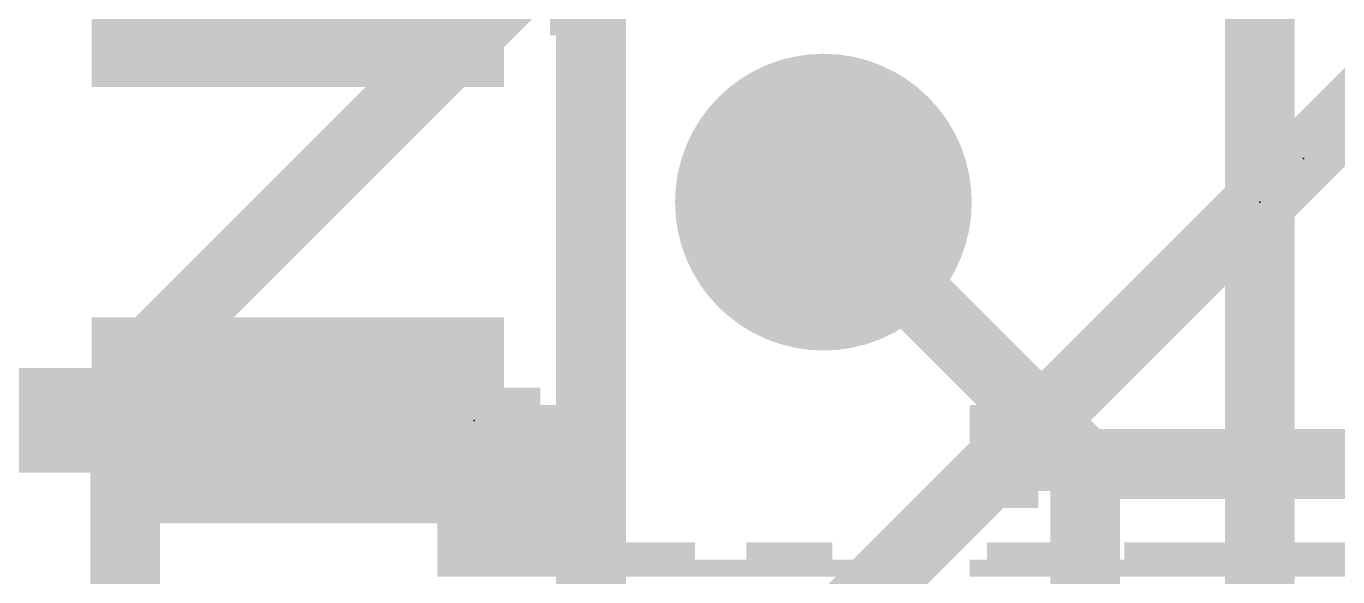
# Model space of a CAD drawing. Extents: x -32 to 75, y -41 to 41.
# Drawn here: x 14.19 to 18.007, y 33.2 to 34.802 of the extents above; entities that cross this region are included whole.
import ezdxf

# ---------------------------------------------------------------- set-up
doc = ezdxf.new("R2010")
doc.units = 0
for name, color, linetype in [('1', 12, 'CONTINUOUS'), ('16', 132, 'CONTINUOUS'), ('17', 110, 'CONTINUOUS'), ('21', 41, 'CONTINUOUS'), ('22', 40, 'CONTINUOUS'), ('23', 53, 'CONTINUOUS'), ('24', 53, 'CONTINUOUS'), ('51', 53, 'CONTINUOUS')]:
    doc.layers.add(name, color=color, linetype=linetype)

# ---------------------------------------------------------------- blocks, each defined once
blk = doc.blocks.new('ROUNDP')
at = {"const_width": 0.5}
blk.add_lwpolyline([(0, -0.25, 1), (0, 0.25, 1), (0, -0.25)], format="xyb", dxfattribs=at)
blk = doc.blocks.new('RECT')
blk.add_solid([(-0.5, -0.5), (0.5, -0.5), (-0.5, 0.5), (0.5, 0.5)])

msp = doc.modelspace()

# ---------------------------------------------------------------- linework, layer by layer
at = {"layer": '1'}
for points, const_width in [([(17.13, 33.67), (16.51, 34.29)], 0.2032), ([(14.98, 33.655), (13.97, 33.655)], 0.3048), ([(17.272, 33.528), (17.13, 33.67)], 0.2032), ([(17.272, 33.528), (17.272, 30.48)], 0.2032), ([(18.669, 33.528), (17.272, 33.528)], 0.2032), ([(17.272, 33.528), (17.272, 33.528)], 0.2032)]:
    msp.add_lwpolyline(points, dxfattribs=dict(at, const_width=const_width))
for points, const_width in [([(16.5459, 34.3259, 1), (16.4741, 34.254)], 0.1016), ([(14.98, 33.5788, 1), (14.98, 33.7312)], 0.1524), ([(17.1659, 33.7059, 1), (17.0941, 33.634)], 0.1016), ([(17.0941, 33.634, 1), (17.1659, 33.7059)], 0.1016), ([(17.3228, 33.528, 1), (17.2212, 33.528)], 0.1016), ([(17.272, 33.5788, 1), (17.272, 33.4772)], 0.1016), ([(17.3079, 33.4921, 1), (17.2361, 33.5639)], 0.1016), ([(17.2361, 33.5639, 1), (17.3079, 33.4921)], 0.1016), ([(17.2361, 33.4921, 1), (17.3079, 33.5639)], 0.1016)]:
    msp.add_lwpolyline(points, format="xyb", dxfattribs=dict(at, const_width=const_width))
at = {"layer": '16', "const_width": 0.2032}
for points in [[(19.05, 35.56), (15.367, 31.877)], [(15.875, 35.179), (14.478, 33.782)], [(14.478, 33.782), (14.478, 30.734)]]:
    msp.add_lwpolyline(points, dxfattribs=at)
at = {"layer": '16', "const_width": 0.1016}
for points in [[(14.5288, 33.782, 1), (14.4272, 33.782)], [(14.4421, 33.8179, 1), (14.5139, 33.7461)]]:
    msp.add_lwpolyline(points, format="xyb", dxfattribs=at)
at = {"layer": '21', "const_width": 0.2032}
msp.add_lwpolyline([(15.8337, 36.6268), (15.8337, 31.8532)], dxfattribs=at)
at = {"layer": '23'}
msp.add_point((17.78, 34.29), dxfattribs=at)
at = {"layer": '24'}
for p in [(17.907, 34.417), (17.78, 34.29), (15.494, 33.655)]:
    msp.add_point(p, dxfattribs=at)
at = {"layer": '51', "const_width": 0.2032}
msp.add_lwpolyline([(17.78, 1.27, 1), (17.78, 36.83, 1), (17.78, 1.27)], format="xyb", dxfattribs=at)
msp.add_lwpolyline([(17.78, 19.05), (17.78, 36.83)], dxfattribs=at)

# ---------------------------------------------------------------- block references
at = {"layer": '1', "xscale": 0.6, "yscale": 1.2, "rotation": 270}
for p in [(14.98, 34.925), (14.98, 33.655)]:
    msp.add_blockref('RECT', p, dxfattribs=at)
at = {"layer": '17', "xscale": 0.8636, "yscale": 0.8636, "rotation": 270}
msp.add_blockref('ROUNDP', (16.51, 34.29), dxfattribs=at)
msp.add_blockref('ROUNDP', (16.51, 34.29), dxfattribs=at)
at = {"layer": '22'}
for p, xscale, yscale, rotation in [((15.134, 35.155), 0.76, 0.04, 90), ((15.174, 35.155), 0.76, 0.04, 90), ((15.774, 35.155), 0.76, 0.04, 90), ((15.214, 34.895), 0.32, 0.04, 90), ((15.734, 34.915), 0.28, 0.04, 90), ((15.254, 34.875), 0.28, 0.04, 90), ((15.294, 34.875), 0.28, 0.04, 90), ((15.334, 34.875), 0.2, 0.04, 90), ((15.561, 33.725), 0.25, 0.05, 180), ((17.086, 33.725), 0.2, 0.05, 180), ((15.561, 33.675), 0.35, 0.05, 180), ((17.086, 33.675), 0.3, 0.05, 180), ((15.561, 33.625), 0.35, 0.05, 180), ((17.086, 33.625), 0.3, 0.05, 180), ((15.561, 33.575), 0.35, 0.05, 180), ((17.086, 33.575), 0.3, 0.05, 180), ((15.561, 33.525), 0.35, 0.05, 180), ((17.086, 33.525), 0.3, 0.05, 180), ((15.561, 33.475), 0.35, 0.05, 180), ((17.086, 33.475), 0.3, 0.05, 180), ((15.561, 33.425), 0.35, 0.05, 180), ((17.086, 33.425), 0.1, 0.05, 180), ((15.561, 33.375), 0.35, 0.05, 180), ((15.561, 33.325), 0.35, 0.05, 180), ((15.561, 33.275), 0.35, 0.05, 180), ((16.011, 33.275), 0.25, 0.05, 180), ((16.411, 33.275), 0.25, 0.05, 180), ((17.111, 33.275), 0.25, 0.05, 180), ((17.536, 33.275), 0.3, 0.05, 180), ((17.911, 33.275), 0.25, 0.05, 180), ((15.561, 33.225), 0.35, 0.05, 180), ((16.236, 33.225), 0.8, 0.05, 180), ((17.086, 33.225), 0.3, 0.05, 180), ((17.711, 33.225), 0.75, 0.05, 180)]:
    msp.add_blockref('RECT', p, dxfattribs=dict(at, xscale=xscale, yscale=yscale, rotation=rotation))
at = {"layer": '51', "xscale": 0.508, "yscale": 1.0287, "rotation": 270}
for p in [(14.9924, 34.925), (14.9924, 33.655)]:
    msp.add_blockref('RECT', p, dxfattribs=at)

doc.saveas('drawing.dxf')
